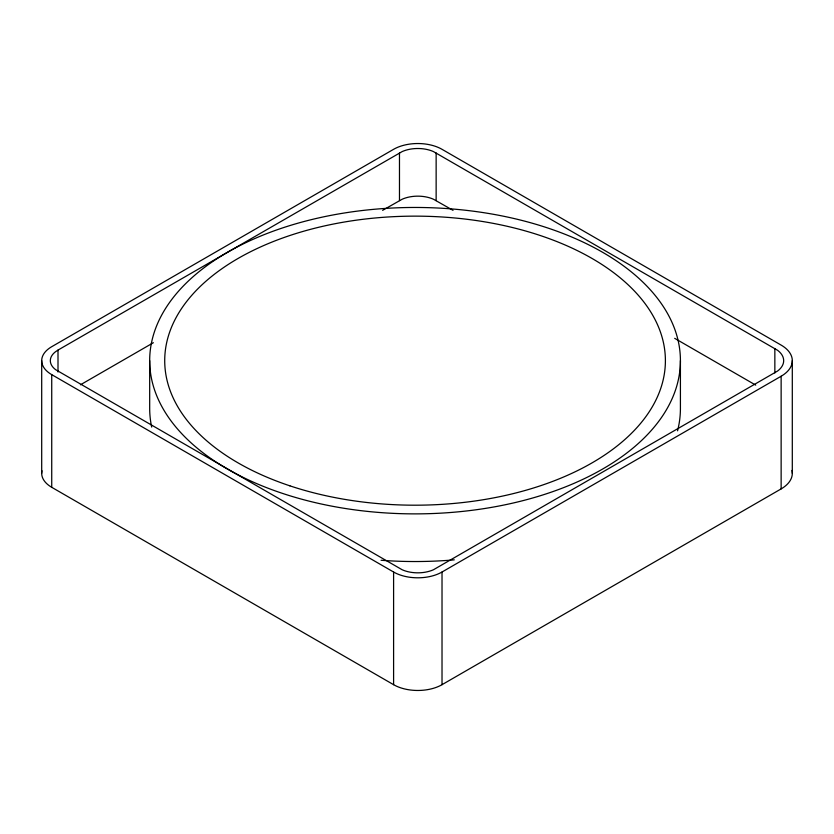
<?xml version="1.0" encoding="UTF-8"?>
<svg xmlns="http://www.w3.org/2000/svg" width="834" height="834" viewBox="0 0 834 834"><rect width="100%" height="100%" fill="white"/><g stroke="black" fill="none" stroke-linecap="round" stroke-linejoin="round"><path stroke-width="1.25" d="M58.005 350.082L55.617 351.667A25.625 14.793 0 0 0 55.617 369.671L402.207 569.778A25.625 14.793 0 0 0 433.409 569.778L777.58 371.036A29.513 17.045 0 0 0 777.58 350.29L433.409 151.559A25.625 14.793 0 0 0 402.207 151.559L58.005 350.082L58.005 371.985M80.45 384.797L153.373 342.722M382.608 210.345L402.207 199.211A25.625 14.793 0 0 1 433.409 199.211L453.018 210.345M51.729 374.643L393.596 572.02A34.246 19.766 0 0 0 442.02 572.02L781.135 376.238A38.135 22.018 0 0 0 781.135 345.099L442.02 149.317A34.246 19.766 0 0 0 393.596 149.317L51.729 346.694A34.246 19.766 0 0 0 51.729 374.643L51.729 487.306L393.596 684.683A34.246 19.766 0 0 0 442.02 684.683L781.135 488.901A38.135 22.018 0 0 0 791.977 470.459M674.696 338.333L755.719 385.11M792.3 360.663L792.3 473.337M781.135 376.238L781.135 488.901M774.849 348.497L774.849 372.965M680.419 360.663A265.368 153.206 0 0 1 282.372 493.353A265.368 153.206 0 0 1 282.372 227.984A265.368 153.206 0 0 1 680.419 360.663L680.419 408.326A265.368 153.206 0 0 1 677.552 430.824M442.02 572.02L442.02 684.683M436.14 152.945L436.14 200.598M399.476 152.945L399.476 200.598M393.596 572.02L393.596 684.683M149.682 360.663L149.682 408.326A265.368 153.206 0 0 0 151.684 427.071M41.7 360.663L41.7 473.337M51.729 487.306A34.246 19.766 0 0 1 41.992 470.751M454.259 559.854A265.368 153.206 0 0 1 381.075 560.271M289.888 485.836A250.346 144.532 0 0 0 665.396 360.663A250.346 144.532 0 0 0 289.888 235.501A250.346 144.532 0 0 0 289.888 485.836"/></g></svg>
